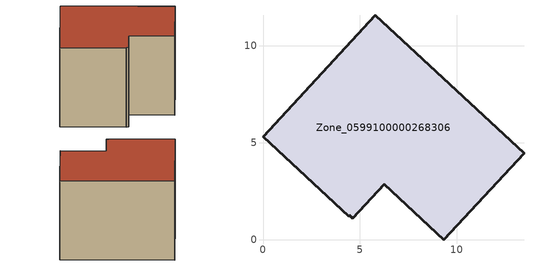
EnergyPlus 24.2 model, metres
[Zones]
Zone_0599100000268306
 floor ground (C_G): 6.25,2.85 4.62,1.1 4.46,1.26 4.42,1.22 0,5.31 5.8,11.58 13.48,4.47 9.33,0 z0
 wall outside (C_F): 9.33,0 13.48,4.47 5.8,11.58 0,5.31 4.42,1.22 4.46,1.26 4.62,1.1 6.25,2.85 9.33,0 z0:8
 roof outside (C_R): 4.62,1.1 6.25,2.85 9.33,0 13.48,4.47 5.8,11.58 0,5.31 4.42,1.22 4.46,1.26 z8
[BUILDING]
Pand.0599100000268306: North Axis=0; Terrain=City; Loads Convergence Tolerance Value=0.04; Temperature Convergence Tolerance Value=0.4; Solar Distribution=FullExterior; Maximum Number of Warmup Days=25; Minimum Number of Warmup Days=1
[Site:Location]
Rotterdam.The.Hague.AP_ZH_NLD Design_Conditions: Latitude=51.96; Longitude=4.45; Time Zone=1; Elevation=-4.5
[SITE:GROUNDTEMPERATURE:BUILDINGSURFACE]
18, 18, 18, 18, 18, 18, 18, 18, 18, 18, 18, 18
[MATERIAL] Thermal Absorptance=0.9; Solar Absorptance=0.7; Visible Absorptance=0.7
Name | Roughness | Thickness | Conductivity | Density | Specific Heat
G.TI.1946-1964 | MediumSmooth | 0.15 | 1 | 540 | 1210
F.TI.1946-1964 | Rough | 0.3 | 0.857143 | 1920 | 840
R.TI.1946-1964 | MediumRough | 0.2 | 0.277778 | 1500 | 1000
[CONSTRUCTION]
C_G: G.TI.1946-1964
C_F: F.TI.1946-1964
C_R: R.TI.1946-1964
[ZONE]
Zone_0599100000268306: Type=1; Multiplier=1; Ceiling Height=Autocalculate; Volume=Autocalculate; Floor Area=autocalculate; Part of Total Floor Area=Yes
[ZONEINFILTRATION:DESIGNFLOWRATE]
Infil_Zone_0599100000268306: Zone or ZoneList or Space or SpaceList=Zone_0599100000268306; Schedule=AlwaysOn; Design Flow Rate Calculation Method=Flow/Area; Flow Rate per Floor Area=0.003; Constant Term Coefficient=1; Temperature Term Coefficient=0; Velocity Term Coefficient=0; Velocity Squared Term Coefficient=0
[HVACTEMPLATE:ZONE:IDEALLOADSAIRSYSTEM]
Zone_0599100000268306: Maximum Heating Supply Air Temperature=50; Minimum Cooling Supply Air Temperature=13; Maximum Heating Supply Air Humidity Ratio=0.0156; Minimum Cooling Supply Air Humidity Ratio=0.0077; Heating Limit=NoLimit; Cooling Limit=NoLimit; Dehumidification Control Type=ConstantSensibleHeatRatio; Cooling Sensible Heat Ratio=0.7; Dehumidification Setpoint=60; Humidification Control Type=None; Humidification Setpoint=30; Outdoor Air Method=None; Outdoor Air Flow Rate per Person=0.00944; Outdoor Air Flow Rate per Zone Floor Area=0; Outdoor Air Flow Rate per Zone=0; Demand Controlled Ventilation Type=None; Outdoor Air Economizer Type=NoEconomizer; Heat Recovery Type=None; Sensible Heat Recovery Effectiveness=0.7; Latent Heat Recovery Effectiveness=0.65
[ZONECONTROL:THERMOSTAT]
ThermostatControl_Zone_0599100000268306: Zone or ZoneList=Zone_0599100000268306; Control Type Schedule=DualSetpointControlType; Control 1=Thermostat_Zone_0599100000268306; Temperature Difference Between Cutout And Setpoint=0
[THERMOSTATSETPOINT:DUALSETPOINT]
Thermostat_Zone_0599100000268306: Heating Setpoint Temperature Schedule=HeatingSetpoint_Zone_0599100000268306; Cooling Setpoint Temperature Schedule=CoolingSetpoint_Zone_0599100000268306
[SCHEDULE:COMPACT]
HeatingSetpoint_Zone_0599100000268306: Through: 12/31, For: AllDays, Until: 24:00, 21
CoolingSetpoint_Zone_0599100000268306: Through: 12/31, For: AllDays, Until: 24:00, 24
DualSetpointControlType: Through: 12/31, For: AllDays, Until: 24:00, 4
AlwaysOn: Through: 12/31, For: AllDays, Until: 24:00, 1
